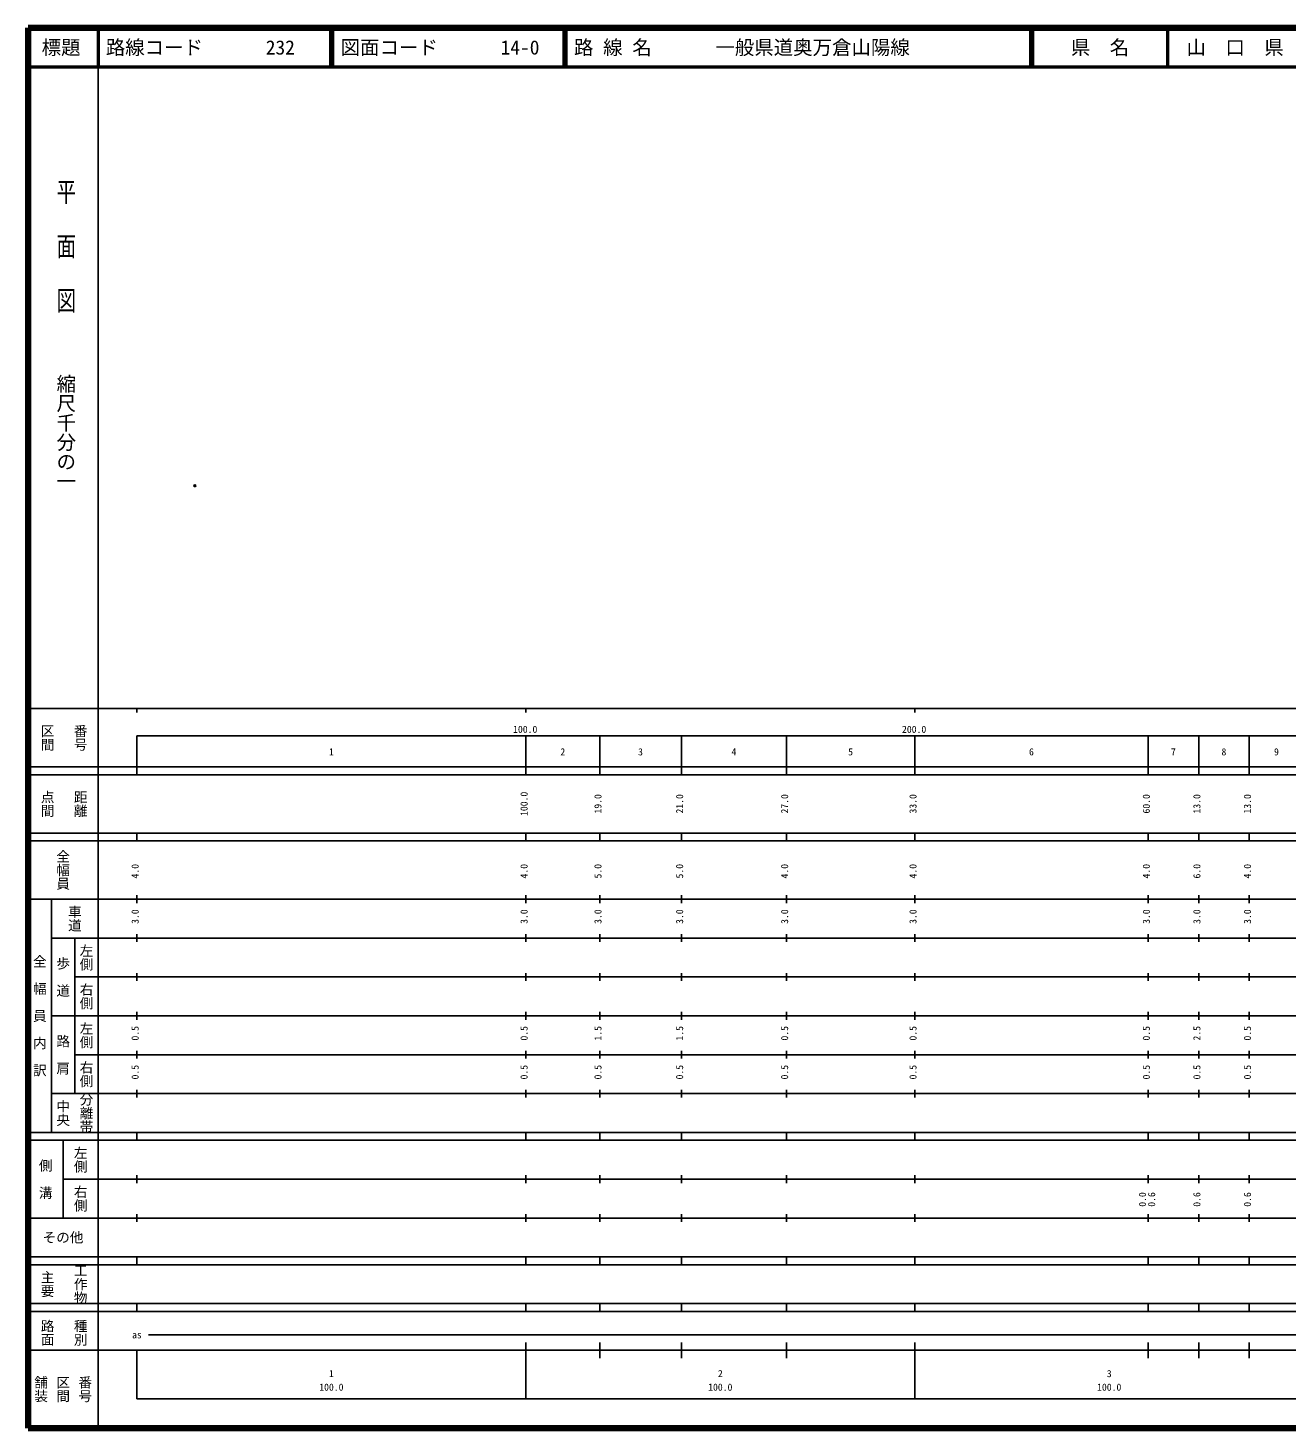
# Model space of a CAD drawing. Units: millimetres on the paper. Extents: x 40 to 680, y 20 to 380.
# Drawn here: x 40 to 363.7, y 20 to 380 of the extents above; entities that cross this region are included whole.
import ezdxf
from ezdxf.enums import TextEntityAlignment as Align

# ---------------------------------------------------------------- set-up
doc = ezdxf.new("R2010")
doc.units = ezdxf.units.MM
doc.header["$PDMODE"] = 32
doc.header["$PDSIZE"] = 0.5
doc.layers.add('M-OTRS', color=6, linetype='Continuous')
doc.layers.add('M-TTL-TXT', color=7, linetype='Continuous')
for name, color, linetype, lineweight in [('M-TTL', 2, 'Continuous', 140), ('M-TTL-BAND', 7, 'Continuous', 25), ('M-TTL-LINE', 7, 'Continuous', 50)]:
    doc.layers.add(name, color=color, linetype=linetype, lineweight=lineweight)
doc.styles.add('@ＭＳ ゴシック', font='')
doc.styles.add('ＭＳ ゴシック', font='')
doc.styles.get('@ＭＳ ゴシック').set_extended_font_data('@MS Gothic')
doc.styles.get('ＭＳ ゴシック').set_extended_font_data('MS Gothic')

msp = doc.modelspace()

# ---------------------------------------------------------------- linework, layer by layer
at = {"layer": 'M-OTRS'}
msp.add_point((82.918, 262.308), dxfattribs=at)
at = {"layer": 'M-TTL'}
for p, q in [((40, 380), (40, 20)), ((680, 380), (40, 380)), ((40, 20), (680, 20))]:
    msp.add_line(p, q, dxfattribs=at)
at = {"layer": 'M-TTL-BAND'}
for p, q in [((58, 370), (58, 20)), ((40, 205), (579, 205)), ((68, 205), (68, 204)), ((168, 205), (168, 204)), ((268, 205), (268, 204)), ((68, 198), (579, 198)), ((68, 198), (68, 188)), ((168, 188), (168, 198)), ((187, 188), (187, 198)), ((208, 188), (208, 198)), ((235, 188), (235, 198)), ((268, 188), (268, 198)), ((328, 188), (328, 198)), ((341, 188), (341, 198)), ((354, 188), (354, 198)), ((40, 190), (579, 190)), ((40, 188), (579, 188)), ((40, 173), (579, 173)), ((68, 171), (68, 173)), ((168, 171), (168, 173)), ((187, 171), (187, 173)), ((208, 171), (208, 173)), ((235, 171), (235, 173)), ((268, 171), (268, 173)), ((328, 171), (328, 173)), ((341, 171), (341, 173)), ((354, 171), (354, 173)), ((40, 171), (579, 171)), ((40, 156), (579, 156)), ((46, 96), (46, 156)), ((68, 155), (68, 157)), ((168, 155), (168, 157)), ((187, 155), (187, 157)), ((208, 155), (208, 157)), ((235, 155), (235, 157)), ((268, 155), (268, 157)), ((328, 155), (328, 157)), ((341, 155), (341, 157)), ((354, 155), (354, 157)), ((46, 146), (579, 146)), ((52, 146), (52, 106)), ((68, 145), (68, 147)), ((168, 145), (168, 147)), ((187, 145), (187, 147)), ((208, 145), (208, 147)), ((235, 145), (235, 147)), ((268, 145), (268, 147)), ((328, 145), (328, 147)), ((341, 145), (341, 147)), ((354, 145), (354, 147)), ((68, 135), (68, 137)), ((168, 135), (168, 137)), ((187, 135), (187, 137)), ((208, 135), (208, 137)), ((235, 135), (235, 137)), ((268, 135), (268, 137)), ((328, 135), (328, 137)), ((341, 135), (341, 137)), ((354, 135), (354, 137)), ((52, 136), (579, 136)), ((46, 126), (579, 126)), ((68, 125), (68, 127)), ((168, 125), (168, 127)), ((187, 125), (187, 127)), ((208, 125), (208, 127)), ((235, 125), (235, 127)), ((268, 125), (268, 127)), ((328, 125), (328, 127)), ((341, 125), (341, 127)), ((354, 125), (354, 127)), ((52, 116), (579, 116)), ((68, 115), (68, 117)), ((168, 115), (168, 117)), ((187, 115), (187, 117)), ((208, 115), (208, 117)), ((235, 115), (235, 117)), ((268, 115), (268, 117)), ((328, 115), (328, 117)), ((341, 115), (341, 117)), ((354, 115), (354, 117)), ((46, 106), (579, 106)), ((68, 105), (68, 107)), ((168, 105), (168, 107)), ((187, 105), (187, 107)), ((208, 105), (208, 107)), ((235, 105), (235, 107)), ((268, 105), (268, 107)), ((328, 105), (328, 107)), ((341, 105), (341, 107)), ((354, 105), (354, 107)), ((40, 96), (579, 96)), ((40, 94), (579, 94)), ((49, 94), (49, 74)), ((68, 94), (68, 96)), ((168, 94), (168, 96)), ((187, 94), (187, 96)), ((208, 94), (208, 96)), ((235, 94), (235, 96)), ((268, 94), (268, 96)), ((328, 94), (328, 96)), ((341, 94), (341, 96)), ((354, 94), (354, 96)), ((49, 84), (579, 84)), ((68, 83), (68, 85)), ((168, 83), (168, 85)), ((187, 83), (187, 85)), ((208, 83), (208, 85)), ((235, 83), (235, 85)), ((268, 83), (268, 85)), ((328, 83), (328, 85)), ((341, 83), (341, 85)), ((354, 83), (354, 85)), ((40, 74), (579, 74)), ((68, 73), (68, 75)), ((168, 73), (168, 75)), ((187, 73), (187, 75)), ((208, 73), (208, 75)), ((235, 73), (235, 75)), ((268, 73), (268, 75)), ((328, 73), (328, 75)), ((341, 73), (341, 75)), ((354, 73), (354, 75)), ((40, 64), (579, 64)), ((40, 62), (579, 62)), ((68, 62), (68, 64)), ((168, 62), (168, 64)), ((187, 62), (187, 64)), ((208, 62), (208, 64)), ((235, 62), (235, 64)), ((268, 62), (268, 64)), ((328, 62), (328, 64)), ((341, 62), (341, 64)), ((354, 62), (354, 64)), ((40, 52), (579, 52)), ((68, 50), (68, 52)), ((168, 50), (168, 52)), ((187, 50), (187, 52)), ((208, 50), (208, 52)), ((235, 50), (235, 52)), ((268, 50), (268, 52)), ((328, 50), (328, 52)), ((341, 50), (341, 52)), ((354, 50), (354, 52)), ((40, 50), (579, 50)), ((71, 44), (565, 44)), ((40, 40), (579, 40)), ((68, 40), (68, 27.5)), ((168, 27.5), (168, 42)), ((187, 38), (187, 42)), ((208, 38), (208, 42)), ((235, 38), (235, 42)), ((268, 27.5), (268, 42)), ((328, 38), (328, 42)), ((341, 38), (341, 42)), ((354, 38), (354, 42)), ((68, 27.5), (579, 27.5))]:
    msp.add_line(p, q, dxfattribs=at)
at = {"layer": 'M-TTL-LINE'}
for p, q in [((58, 380), (58, 370)), ((117.75, 380), (117.75, 370)), ((118.25, 380), (118.25, 370)), ((177.75, 380), (177.75, 370)), ((178.25, 380), (178.25, 370)), ((297.75, 380), (297.75, 370)), ((298.25, 380), (298.25, 370)), ((333, 380), (333, 370)), ((40, 370), (680, 370))]:
    msp.add_line(p, q, dxfattribs=at)

# ---------------------------------------------------------------- texts
at = {"layer": 'M-TTL-BAND', "style": '@ＭＳ ゴシック', "width": 1.4}
msp.add_text('平  面  図', height=3.666, rotation=270, dxfattribs=at).set_placement((49.777, 306.475), align=Align.MIDDLE_RIGHT)
at = {"layer": 'M-TTL-BAND', "style": '@ＭＳ ゴシック'}
msp.add_text('縮尺千分の一', height=3.666, rotation=270, dxfattribs=at).set_placement((49.777, 261.03), align=Align.MIDDLE_RIGHT)
for s, p in [('区間', (45, 197.5)), ('番号', (53.5, 197.5)), ('点間', (45, 180.5)), ('距離', (53.5, 180.5)), ('全幅員', (49, 163.5)), ('車道', (52, 151)), ('左側', (55, 141)), ('全\u3000幅\u3000員\u3000内\u3000訳', (43, 126)), ('歩\u3000道', (49, 136)), ('右側', (55, 131)), ('左側', (55, 121)), ('路\u3000肩', (49, 116)), ('右側', (55, 111)), ('分離帯', (55, 101)), ('中央', (49, 101)), ('左側', (53.5, 89)), ('側\u3000溝', (44.5, 84)), ('右側', (53.5, 79)), ('工作物', (53.5, 57)), ('主要', (45, 57)), ('路面', (45, 44.5)), ('種別', (53.5, 44.5)), ('舗装', (43.333, 30)), ('区間', (49, 30)), ('番号', (54.667, 30))]:
    msp.add_text(s, height=2.566, rotation=270, dxfattribs=at).set_placement(p, align=Align.MIDDLE_CENTER)
at = {"layer": 'M-TTL-BAND', "style": 'ＭＳ ゴシック'}
for s, p in [('100.0', (167.844, 198.195)), ('200.0', (267.844, 198.195)), ('1', (118, 192.405)), ('2', (177.5, 192.405)), ('3', (197.5, 192.405)), ('4', (221.5, 192.405)), ('5', (251.5, 192.405)), ('6', (298, 192.405)), ('7', (334.5, 192.405)), ('8', (347.5, 192.405)), ('9', (361, 192.405)), ('as', (68, 42.5)), ('1', (118, 32.523)), ('2', (218, 32.523)), ('3', (318, 32.523)), ('100.0', (118, 29.033)), ('100.0', (218, 29.033)), ('100.0', (318, 29.033))]:
    msp.add_text(s, height=1.833, dxfattribs=at).set_placement(p, align=Align.BOTTOM_CENTER)
for s, p in [('100.0', (169, 180.5)), ('19.0', (188, 180.5)), ('21.0', (209, 180.5)), ('27.0', (236, 180.5)), ('33.0', (269, 180.5)), ('60.0', (329, 180.5)), ('13.0', (342, 180.5)), ('13.0', (355, 180.5)), ('4.0', (69, 163.174)), ('4.0', (169, 163.174)), ('5.0', (188, 163.174)), ('5.0', (209, 163.174)), ('4.0', (236, 163.174)), ('4.0', (269, 163.174)), ('4.0', (329, 163.174)), ('6.0', (342, 163.174)), ('4.0', (355, 163.174)), ('3.0', (69, 151.5)), ('3.0', (169, 151.5)), ('3.0', (188, 151.5)), ('3.0', (209, 151.5)), ('3.0', (236, 151.5)), ('3.0', (269, 151.5)), ('3.0', (329, 151.5)), ('3.0', (342, 151.5)), ('3.0', (355, 151.5)), ('0.5', (69, 121.5)), ('0.5', (169, 121.5)), ('1.5', (188, 121.5)), ('1.5', (209, 121.5)), ('0.5', (236, 121.5)), ('0.5', (269, 121.5)), ('0.5', (329, 121.5)), ('2.5', (342, 121.5)), ('0.5', (355, 121.5)), ('0.5', (69, 111.5)), ('0.5', (169, 111.5)), ('0.5', (188, 111.5)), ('0.5', (209, 111.5)), ('0.5', (236, 111.5)), ('0.5', (269, 111.5)), ('0.5', (329, 111.5)), ('0.5', (342, 111.5)), ('0.5', (355, 111.5)), ('0.0', (328, 78.764)), ('0.6', (330.37, 78.764)), ('0.6', (342, 78.764)), ('0.6', (355, 78.764))]:
    msp.add_text(s, height=1.833, rotation=90, dxfattribs=at).set_placement(p, align=Align.BOTTOM_CENTER)
msp.add_text('その他', height=2.566, dxfattribs=at).set_placement((49, 69), align=Align.MIDDLE_CENTER)
at = {"layer": 'M-TTL-TXT', "style": 'ＭＳ ゴシック'}
for s, p in [('標題', (48.5, 375)), ('県\u3000名', (315.625, 375)), ('山\u3000口\u3000県', (350.375, 375))]:
    msp.add_text(s, height=3.666, dxfattribs=at).set_placement(p, align=Align.MIDDLE_CENTER)
for s, p in [('路線コード', (60, 375)), ('232', (101.142, 375)), ('図面コード', (120.38, 375)), ('14-0', (161.521, 375)), ('路 線 名', (180.38, 375)), ('一般県道奥万倉山陽線', (216.734, 375))]:
    msp.add_text(s, height=3.666, dxfattribs=at).set_placement(p, align=Align.MIDDLE_LEFT)

doc.saveas('drawing.dxf')
